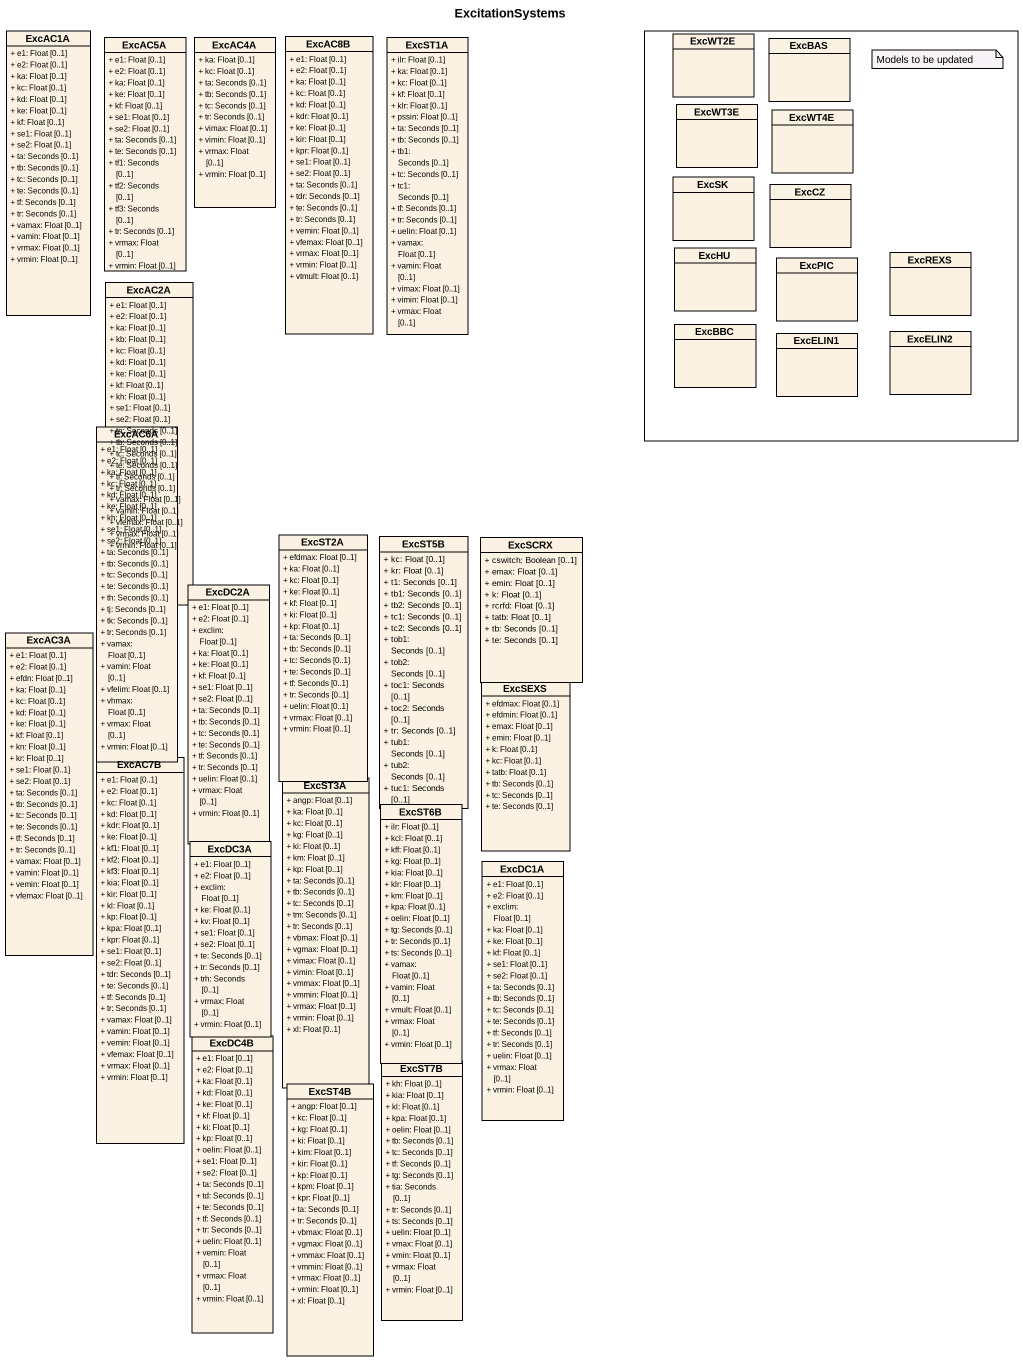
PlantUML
@startuml
title ExcitationSystems
hide circle
hide empty members
skinparam classAttributeIconSize 0
class ExcAC1A {
  + e1: Float [0..1]
  + e2: Float [0..1]
  + ka: Float [0..1]
  + kc: Float [0..1]
  + kd: Float [0..1]
  + ke: Float [0..1]
  + kf: Float [0..1]
  + se1: Float [0..1]
  + se2: Float [0..1]
  + ta: Seconds [0..1]
  + tb: Seconds [0..1]
  + tc: Seconds [0..1]
  + te: Seconds [0..1]
  + tf: Seconds [0..1]
  + tr: Seconds [0..1]
  + vamax: Float [0..1]
  + vamin: Float [0..1]
  + vrmax: Float [0..1]
  + vrmin: Float [0..1]
}
class ExcAC5A {
  + e1: Float [0..1]
  + e2: Float [0..1]
  + ka: Float [0..1]
  + ke: Float [0..1]
  + kf: Float [0..1]
  + se1: Float [0..1]
  + se2: Float [0..1]
  + ta: Seconds [0..1]
  + te: Seconds [0..1]
  + tf1: Seconds [0..1]
  + tf2: Seconds [0..1]
  + tf3: Seconds [0..1]
  + tr: Seconds [0..1]
  + vrmax: Float [0..1]
  + vrmin: Float [0..1]
}
class ExcAC4A {
  + ka: Float [0..1]
  + kc: Float [0..1]
  + ta: Seconds [0..1]
  + tb: Seconds [0..1]
  + tc: Seconds [0..1]
  + tr: Seconds [0..1]
  + vimax: Float [0..1]
  + vimin: Float [0..1]
  + vrmax: Float [0..1]
  + vrmin: Float [0..1]
}
class ExcAC8B {
  + e1: Float [0..1]
  + e2: Float [0..1]
  + ka: Float [0..1]
  + kc: Float [0..1]
  + kd: Float [0..1]
  + kdr: Float [0..1]
  + ke: Float [0..1]
  + kir: Float [0..1]
  + kpr: Float [0..1]
  + se1: Float [0..1]
  + se2: Float [0..1]
  + ta: Seconds [0..1]
  + tdr: Seconds [0..1]
  + te: Seconds [0..1]
  + tr: Seconds [0..1]
  + vemin: Float [0..1]
  + vfemax: Float [0..1]
  + vrmax: Float [0..1]
  + vrmin: Float [0..1]
  + vtmult: Float [0..1]
}
class ExcST1A {
  + ilr: Float [0..1]
  + ka: Float [0..1]
  + kc: Float [0..1]
  + kf: Float [0..1]
  + klr: Float [0..1]
  + pssin: Float [0..1]
  + ta: Seconds [0..1]
  + tb: Seconds [0..1]
  + tb1: Seconds [0..1]
  + tc: Seconds [0..1]
  + tc1: Seconds [0..1]
  + tf: Seconds [0..1]
  + tr: Seconds [0..1]
  + uelin: Float [0..1]
  + vamax: Float [0..1]
  + vamin: Float [0..1]
  + vimax: Float [0..1]
  + vimin: Float [0..1]
  + vrmax: Float [0..1]
}
rectangle " " as rectangle1 {
  class ExcWT2E
  class ExcBAS
  class ExcWT3E
  class ExcWT4E
  class ExcSK
  class ExcCZ
  class ExcHU
  class ExcREXS
  class ExcPIC
  class ExcBBC
  class ExcELIN1
  class ExcELIN2
}
class ExcAC2A {
  + e1: Float [0..1]
  + e2: Float [0..1]
  + ka: Float [0..1]
  + kb: Float [0..1]
  + kc: Float [0..1]
  + kd: Float [0..1]
  + ke: Float [0..1]
  + kf: Float [0..1]
  + kh: Float [0..1]
  + se1: Float [0..1]
  + se2: Float [0..1]
  + ta: Seconds [0..1]
  + tb: Seconds [0..1]
  + tc: Seconds [0..1]
  + te: Seconds [0..1]
  + tf: Seconds [0..1]
  + tr: Seconds [0..1]
  + vamax: Float [0..1]
  + vamin: Float [0..1]
  + vfemax: Float [0..1]
  + vrmax: Float [0..1]
  + vrmin: Float [0..1]
}
class ExcAC6A {
  + e1: Float [0..1]
  + e2: Float [0..1]
  + ka: Float [0..1]
  + kc: Float [0..1]
  + kd: Float [0..1]
  + ke: Float [0..1]
  + kh: Float [0..1]
  + se1: Float [0..1]
  + se2: Float [0..1]
  + ta: Seconds [0..1]
  + tb: Seconds [0..1]
  + tc: Seconds [0..1]
  + te: Seconds [0..1]
  + th: Seconds [0..1]
  + tj: Seconds [0..1]
  + tk: Seconds [0..1]
  + tr: Seconds [0..1]
  + vamax: Float [0..1]
  + vamin: Float [0..1]
  + vfelim: Float [0..1]
  + vhmax: Float [0..1]
  + vrmax: Float [0..1]
  + vrmin: Float [0..1]
}
class ExcST2A {
  + efdmax: Float [0..1]
  + ka: Float [0..1]
  + kc: Float [0..1]
  + ke: Float [0..1]
  + kf: Float [0..1]
  + ki: Float [0..1]
  + kp: Float [0..1]
  + ta: Seconds [0..1]
  + tb: Seconds [0..1]
  + tc: Seconds [0..1]
  + te: Seconds [0..1]
  + tf: Seconds [0..1]
  + tr: Seconds [0..1]
  + uelin: Float [0..1]
  + vrmax: Float [0..1]
  + vrmin: Float [0..1]
}
class ExcST5B {
  + kc: Float [0..1]
  + kr: Float [0..1]
  + t1: Seconds [0..1]
  + tb1: Seconds [0..1]
  + tb2: Seconds [0..1]
  + tc1: Seconds [0..1]
  + tc2: Seconds [0..1]
  + tob1: Seconds [0..1]
  + tob2: Seconds [0..1]
  + toc1: Seconds [0..1]
  + toc2: Seconds [0..1]
  + tr: Seconds [0..1]
  + tub1: Seconds [0..1]
  + tub2: Seconds [0..1]
  + tuc1: Seconds [0..1]
}
class ExcSCRX {
  + cswitch: Boolean [0..1]
  + emax: Float [0..1]
  + emin: Float [0..1]
  + k: Float [0..1]
  + rcrfd: Float [0..1]
  + tatb: Float [0..1]
  + tb: Seconds [0..1]
  + te: Seconds [0..1]
}
class ExcDC2A {
  + e1: Float [0..1]
  + e2: Float [0..1]
  + exclim: Float [0..1]
  + ka: Float [0..1]
  + ke: Float [0..1]
  + kf: Float [0..1]
  + se1: Float [0..1]
  + se2: Float [0..1]
  + ta: Seconds [0..1]
  + tb: Seconds [0..1]
  + tc: Seconds [0..1]
  + te: Seconds [0..1]
  + tf: Seconds [0..1]
  + tr: Seconds [0..1]
  + uelin: Float [0..1]
  + vrmax: Float [0..1]
  + vrmin: Float [0..1]
}
class ExcAC3A {
  + e1: Float [0..1]
  + e2: Float [0..1]
  + efdn: Float [0..1]
  + ka: Float [0..1]
  + kc: Float [0..1]
  + kd: Float [0..1]
  + ke: Float [0..1]
  + kf: Float [0..1]
  + kn: Float [0..1]
  + kr: Float [0..1]
  + se1: Float [0..1]
  + se2: Float [0..1]
  + ta: Seconds [0..1]
  + tb: Seconds [0..1]
  + tc: Seconds [0..1]
  + te: Seconds [0..1]
  + tf: Seconds [0..1]
  + tr: Seconds [0..1]
  + vamax: Float [0..1]
  + vamin: Float [0..1]
  + vemin: Float [0..1]
  + vfemax: Float [0..1]
}
class ExcSEXS {
  + efdmax: Float [0..1]
  + efdmin: Float [0..1]
  + emax: Float [0..1]
  + emin: Float [0..1]
  + k: Float [0..1]
  + kc: Float [0..1]
  + tatb: Float [0..1]
  + tb: Seconds [0..1]
  + tc: Seconds [0..1]
  + te: Seconds [0..1]
}
class ExcAC7B {
  + e1: Float [0..1]
  + e2: Float [0..1]
  + kc: Float [0..1]
  + kd: Float [0..1]
  + kdr: Float [0..1]
  + ke: Float [0..1]
  + kf1: Float [0..1]
  + kf2: Float [0..1]
  + kf3: Float [0..1]
  + kia: Float [0..1]
  + kir: Float [0..1]
  + kl: Float [0..1]
  + kp: Float [0..1]
  + kpa: Float [0..1]
  + kpr: Float [0..1]
  + se1: Float [0..1]
  + se2: Float [0..1]
  + tdr: Seconds [0..1]
  + te: Seconds [0..1]
  + tf: Seconds [0..1]
  + tr: Seconds [0..1]
  + vamax: Float [0..1]
  + vamin: Float [0..1]
  + vemin: Float [0..1]
  + vfemax: Float [0..1]
  + vrmax: Float [0..1]
  + vrmin: Float [0..1]
}
class ExcST3A {
  + angp: Float [0..1]
  + ka: Float [0..1]
  + kc: Float [0..1]
  + kg: Float [0..1]
  + ki: Float [0..1]
  + km: Float [0..1]
  + kp: Float [0..1]
  + ta: Seconds [0..1]
  + tb: Seconds [0..1]
  + tc: Seconds [0..1]
  + tm: Seconds [0..1]
  + tr: Seconds [0..1]
  + vbmax: Float [0..1]
  + vgmax: Float [0..1]
  + vimax: Float [0..1]
  + vimin: Float [0..1]
  + vmmax: Float [0..1]
  + vmmin: Float [0..1]
  + vrmax: Float [0..1]
  + vrmin: Float [0..1]
  + xl: Float [0..1]
}
class ExcST6B {
  + ilr: Float [0..1]
  + kcl: Float [0..1]
  + kff: Float [0..1]
  + kg: Float [0..1]
  + kia: Float [0..1]
  + klr: Float [0..1]
  + km: Float [0..1]
  + kpa: Float [0..1]
  + oelin: Float [0..1]
  + tg: Seconds [0..1]
  + tr: Seconds [0..1]
  + ts: Seconds [0..1]
  + vamax: Float [0..1]
  + vamin: Float [0..1]
  + vmult: Float [0..1]
  + vrmax: Float [0..1]
  + vrmin: Float [0..1]
}
class ExcDC3A {
  + e1: Float [0..1]
  + e2: Float [0..1]
  + exclim: Float [0..1]
  + ke: Float [0..1]
  + kv: Float [0..1]
  + se1: Float [0..1]
  + se2: Float [0..1]
  + te: Seconds [0..1]
  + tr: Seconds [0..1]
  + trh: Seconds [0..1]
  + vrmax: Float [0..1]
  + vrmin: Float [0..1]
}
class ExcDC1A {
  + e1: Float [0..1]
  + e2: Float [0..1]
  + exclim: Float [0..1]
  + ka: Float [0..1]
  + ke: Float [0..1]
  + kf: Float [0..1]
  + se1: Float [0..1]
  + se2: Float [0..1]
  + ta: Seconds [0..1]
  + tb: Seconds [0..1]
  + tc: Seconds [0..1]
  + te: Seconds [0..1]
  + tf: Seconds [0..1]
  + tr: Seconds [0..1]
  + uelin: Float [0..1]
  + vrmax: Float [0..1]
  + vrmin: Float [0..1]
}
class ExcDC4B {
  + e1: Float [0..1]
  + e2: Float [0..1]
  + ka: Float [0..1]
  + kd: Float [0..1]
  + ke: Float [0..1]
  + kf: Float [0..1]
  + ki: Float [0..1]
  + kp: Float [0..1]
  + oelin: Float [0..1]
  + se1: Float [0..1]
  + se2: Float [0..1]
  + ta: Seconds [0..1]
  + td: Seconds [0..1]
  + te: Seconds [0..1]
  + tf: Seconds [0..1]
  + tr: Seconds [0..1]
  + uelin: Float [0..1]
  + vemin: Float [0..1]
  + vrmax: Float [0..1]
  + vrmin: Float [0..1]
}
class ExcST7B {
  + kh: Float [0..1]
  + kia: Float [0..1]
  + kl: Float [0..1]
  + kpa: Float [0..1]
  + oelin: Float [0..1]
  + tb: Seconds [0..1]
  + tc: Seconds [0..1]
  + tf: Seconds [0..1]
  + tg: Seconds [0..1]
  + tia: Seconds [0..1]
  + tr: Seconds [0..1]
  + ts: Seconds [0..1]
  + uelin: Float [0..1]
  + vmax: Float [0..1]
  + vmin: Float [0..1]
  + vrmax: Float [0..1]
  + vrmin: Float [0..1]
}
class ExcST4B {
  + angp: Float [0..1]
  + kc: Float [0..1]
  + kg: Float [0..1]
  + ki: Float [0..1]
  + kim: Float [0..1]
  + kir: Float [0..1]
  + kp: Float [0..1]
  + kpm: Float [0..1]
  + kpr: Float [0..1]
  + ta: Seconds [0..1]
  + tr: Seconds [0..1]
  + vbmax: Float [0..1]
  + vgmax: Float [0..1]
  + vmmax: Float [0..1]
  + vmmin: Float [0..1]
  + vrmax: Float [0..1]
  + vrmin: Float [0..1]
  + xl: Float [0..1]
}
note as N1
  Models to be updated
end note
@enduml
